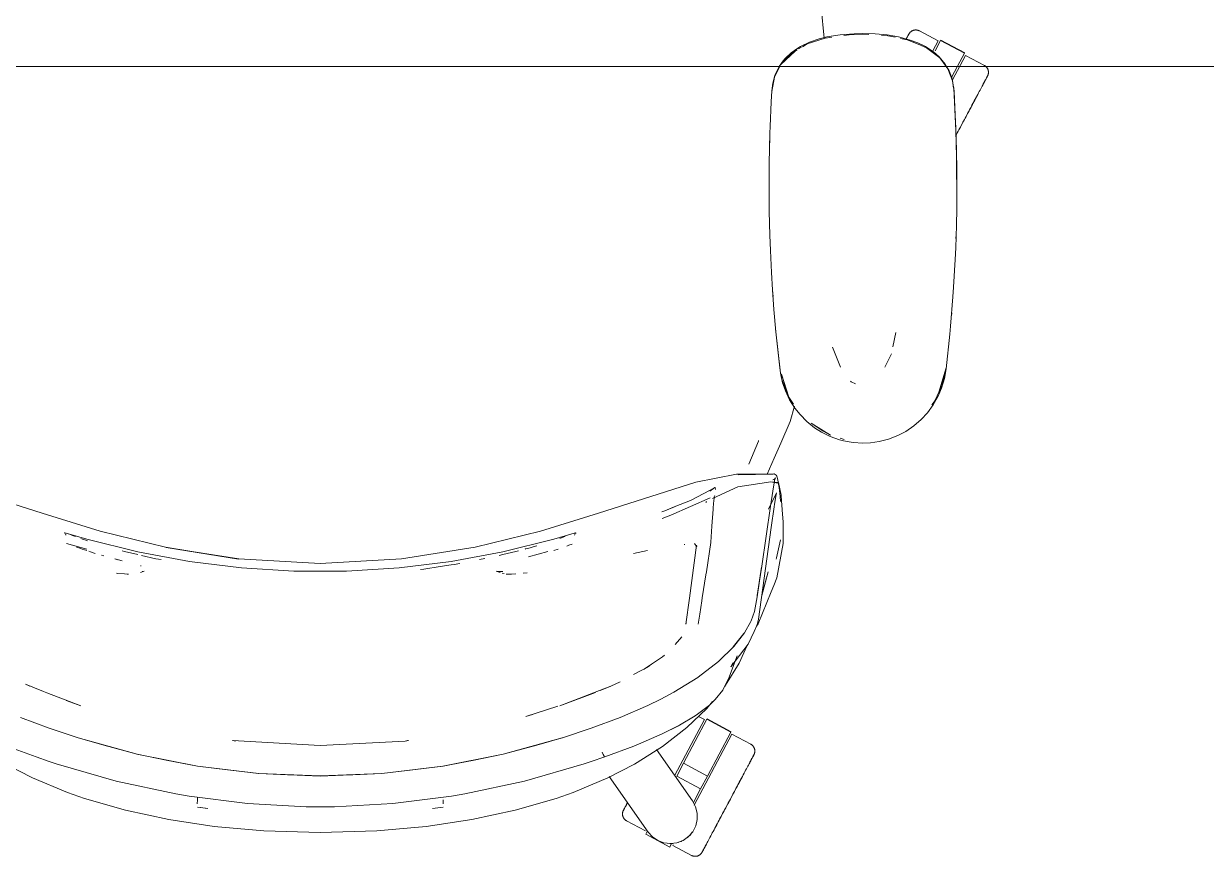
# Model space of a CAD drawing. Header units: millimetres. Extents: x 155927 to 317870, y -36033 to 97293.
# Drawn here: x 170450 to 171060, y 23121 to 23550 of the extents above; entities that cross this region are included whole.
import ezdxf

# ---------------------------------------------------------------- set-up
doc = ezdxf.new("R2010")
doc.units = ezdxf.units.MM
doc.header["$MEASUREMENT"] = 0
doc.layers.add('G-IMPT', color=8, linetype='CONTINUOUS', lineweight=9)
doc.layers.add('I-FURN', color=8, linetype='CONTINUOUS', lineweight=9)

msp = doc.modelspace()

# ---------------------------------------------------------------- linework, layer by layer
at = {"layer": 'G-IMPT'}
for p, q in [((170863.25, 23542.56), (170861.81, 23558.44)), ((170878.79, 23544.94), (170883.3, 23545.03)), ((170883.3, 23545.03), (170889.63, 23544.85)), ((170855.7, 23540.53), (170851.06, 23538.32)), ((170854.48, 23539.67), (170852.03, 23538.2)), ((170863.87, 23542.7), (170854.48, 23539.67)), ((170860.78, 23542.27), (170855.7, 23540.53)), ((170860.78, 23542.27), (170864.71, 23543.25)), ((170867.16, 23543.16), (170863.87, 23542.7)), ((170864.71, 23543.25), (170871.47, 23544.36)), ((170878.79, 23544.94), (170871.47, 23544.36)), ((170876.13, 23544.42), (170873.35, 23544.03)), ((170876.13, 23544.42), (170883.3, 23544.65)), ((170886.4, 23544.46), (170883.3, 23544.65)), ((170895.78, 23544.28), (170889.63, 23544.85)), ((170896.12, 23543.87), (170892.92, 23544.06)), ((170895.78, 23544.28), (170901.72, 23543.28)), ((170899.87, 23543.1), (170896.12, 23543.87)), ((170907.2, 23541.85), (170901.72, 23543.28)), ((170906.08, 23541.83), (170902.62, 23542.54)), ((170906.08, 23541.83), (170911.71, 23539.5)), ((170907.2, 23541.85), (170911.53, 23540.27)), ((170915.6, 23538.28), (170911.53, 23540.27)), ((170916.1, 23537.66), (170911.71, 23539.5)), ((170848.26, 23535.9), (170840.87, 23528.99)), ((170846.18, 23534.7), (170840.87, 23528.99)), ((170846.64, 23534.48), (170843.11, 23531.41)), ((170843.19, 23532.21), (170846.23, 23535.07)), ((170849.33, 23536.59), (170846.18, 23534.7)), ((170846.23, 23535.07), (170849.69, 23537.52)), ((170848.26, 23535.9), (170846.79, 23534.62)), ((170851.06, 23538.32), (170849.69, 23537.52)), ((170851.56, 23537.92), (170850.12, 23537.06)), ((170915.6, 23538.28), (170919.65, 23535.63)), ((170922.89, 23532.44), (170916.1, 23537.66)), ((170919.65, 23535.63), (170922.69, 23532.96)), ((170925.77, 23529.22), (170922.69, 23532.96)), ((170839.77, 23526.76), (170837.67, 23522.5)), ((170839.85, 23527.67), (170837.86, 23523.34)), ((170839.77, 23526.76), (170840.4, 23528.03)), ((170840.1, 23528.03), (170842.05, 23530.88)), ((170840.87, 23528.99), (170843.11, 23531.41)), ((170843.19, 23532.21), (170842.05, 23530.88)), ((170926.16, 23528.03), (170922.89, 23532.44)), ((170926.45, 23528.03), (170925.77, 23529.22)), ((170927.06, 23526.82), (170926.16, 23528.03)), ((170927.72, 23525.79), (170926.45, 23528.03)), ((170929.47, 23520.62), (170927.06, 23526.82)), ((170837.67, 23522.5), (170836.3, 23515.15)), ((170836.8, 23519.39), (170837.86, 23523.34)), ((170927.72, 23525.79), (170929.12, 23522.15)), ((170929.49, 23520.8), (170929.12, 23522.15)), ((170929.47, 23520.62), (170930.05, 23516.78)), ((170929.49, 23520.8), (170929.93, 23518.41)), ((170836.01, 23509.71), (170836.3, 23515.38)), ((170836.3, 23515.38), (170836.8, 23519.39)), ((170930.18, 23516.76), (170929.93, 23518.41)), ((170931.23, 23496.18), (170930.18, 23516.76)), ((170931.27, 23494.98), (170930.18, 23516.76)), ((170930.18, 23516.76), (170930.3, 23515.15)), ((170930.38, 23512.92), (170930.3, 23515.15)), ((170931.27, 23494.98), (170930.3, 23515.15)), ((170836.01, 23509.71), (170835.4, 23497.15)), ((170835.27, 23493.61), (170835.4, 23497.15)), ((170931.73, 23474.79), (170931.23, 23496.18)), ((170931.57, 23484.62), (170931.23, 23496.18)), ((170931.23, 23496.18), (170931.27, 23494.98)), ((170834.89, 23477.94), (170835.27, 23493.61)), ((170835.22, 23490.21), (170835.07, 23486.88)), ((170931.73, 23474.79), (170931.27, 23494.98)), ((170835.07, 23484.66), (170835.07, 23486.88)), ((170931.69, 23454.6), (170931.57, 23484.62)), ((170931.73, 23474.79), (170931.57, 23484.62)), ((170931.57, 23484.62), (170931.78, 23465.4)), ((170834.89, 23477.94), (170834.84, 23473.43)), ((170931.71, 23476.83), (170931.64, 23478.74)), ((170834.84, 23473.43), (170834.85, 23458.71)), ((170931.69, 23474.3), (170931.71, 23476.83)), ((170931.69, 23454.6), (170931.73, 23474.79)), ((170931.69, 23454.6), (170931.78, 23465.4)), ((170834.92, 23453.24), (170834.85, 23458.71)), ((170931.69, 23454.6), (170931.52, 23446.19)), ((170834.92, 23453.24), (170835.22, 23440.94)), ((170835.06, 23446.47), (170835.06, 23448.54)), ((170835.14, 23444.81), (170835.06, 23446.47)), ((170931.14, 23434.43), (170931.52, 23446.19)), ((170931.28, 23439.31), (170931.39, 23441.25)), ((170931.39, 23441.25), (170931.4, 23442.74)), ((170835.51, 23433.06), (170835.22, 23440.94)), ((170835.51, 23433.06), (170836.05, 23421.75)), ((170931.14, 23434.43), (170930.88, 23428.4)), ((170930.07, 23414.26), (170930.88, 23428.4)), ((170836.61, 23412.88), (170836.05, 23421.75)), ((170836.61, 23412.88), (170837.34, 23402.59)), ((170836.75, 23410.84), (170836.66, 23412.74)), ((170836.75, 23410.84), (170836.88, 23409.42)), ((170929.75, 23409.18), (170930.07, 23414.26)), ((170929.75, 23409.18), (170928.5, 23394.12)), ((170838.32, 23391.2), (170837.34, 23402.59)), ((170929.09, 23400.99), (170928.93, 23399.32)), ((170840.68, 23369.76), (170838.22, 23392.71)), ((170838.22, 23392.71), (170840.34, 23372.58)), ((170928.5, 23394.12), (170928.15, 23389.99)), ((170840.68, 23369.76), (170838.32, 23391.2)), ((170900.28, 23390.78), (170898.7, 23383.34)), ((170928.15, 23389.99), (170926.25, 23372.06)), ((170867.58, 23383.28), (170871.72, 23372.85)), ((170894.67, 23372.95), (170897.94, 23379.73)), ((170840.68, 23369.76), (170840.34, 23372.58)), ((170840.68, 23369.76), (170841.83, 23364.8)), ((170840.89, 23369.68), (170841.47, 23366.63)), ((170845.08, 23357.41), (170841.26, 23369.26)), ((170844.18, 23360.11), (170841.26, 23369.26)), ((170926.25, 23372.58), (170922.42, 23360.11)), ((170922.42, 23360.11), (170925.33, 23369.26)), ((170924.2, 23363.61), (170926.12, 23372.01)), ((170926.25, 23372.58), (170925.33, 23369.26)), ((170926.25, 23372.06), (170925.35, 23367.02)), ((170841.47, 23366.63), (170845.08, 23357.41)), ((170843.28, 23360.66), (170841.83, 23364.8)), ((170877.25, 23365.33), (170876.8, 23365.62)), ((170879.47, 23364.31), (170877.25, 23365.33)), ((170924.2, 23363.61), (170920.47, 23355.54)), ((170922.07, 23357.92), (170923.89, 23362.16)), ((170923.89, 23362.16), (170925.35, 23367.02)), ((170845.47, 23356.08), (170843.28, 23360.66)), ((170845.08, 23357.41), (170844.18, 23360.11)), ((170845.08, 23357.41), (170847.5, 23353.83)), ((170845.47, 23356.08), (170848.2, 23351.76)), ((170922.07, 23357.92), (170919.56, 23353.48)), ((170845.76, 23344.92), (170848.01, 23352.74)), ((170850.82, 23348.45), (170848.2, 23351.76)), ((170916.57, 23349.39), (170919.56, 23353.48)), ((170918.87, 23353.43), (170920.47, 23355.54)), ((170845.76, 23344.92), (170840.9, 23333.8)), ((170854.37, 23344.85), (170850.82, 23348.45)), ((170854.37, 23344.85), (170858.35, 23341.66)), ((170866.5, 23337.8), (170856.55, 23344.12)), ((170862.82, 23339.96), (170856.55, 23344.12)), ((170909.57, 23342.63), (170913.4, 23345.95)), ((170916.57, 23349.39), (170913.4, 23345.95)), ((170861.9, 23339.39), (170858.35, 23341.66)), ((170866.4, 23337.15), (170861.9, 23339.39)), ((170866.5, 23337.8), (170862.82, 23339.96)), ((170901.23, 23337.61), (170896.52, 23335.78)), ((170905.4, 23339.8), (170901.23, 23337.61)), ((170905.4, 23339.8), (170909.57, 23342.63)), ((170824.45, 23322.9), (170829.37, 23334.76)), ((170829.48, 23335.02), (170829.37, 23334.76)), ((170840.9, 23333.8), (170837.48, 23325.97)), ((170866.4, 23337.15), (170871.18, 23335.44)), ((170873.31, 23334.87), (170871.18, 23335.44)), ((170871.61, 23336.24), (170873.64, 23335.62)), ((170878.26, 23333.99), (170873.31, 23334.87)), ((170883.3, 23333.7), (170878.26, 23333.99)), ((170883.3, 23333.7), (170887.14, 23333.87)), ((170891.66, 23334.52), (170887.14, 23333.87)), ((170891.66, 23334.52), (170896.52, 23335.78)), ((170837.48, 23325.97), (170833.91, 23317.8)), ((170459.7, 23297.58), (170409.46, 23313.56)), ((170746.82, 23297.58), (170797.06, 23313.56)), ((170797.06, 23313.56), (170818.02, 23317.76)), ((170818.02, 23317.76), (170836.88, 23317.8)), ((170818.72, 23311.13), (170835.76, 23313.85)), ((170818.9, 23317.32), (170837.35, 23317.9)), ((170818.9, 23317.32), (170836.88, 23317.8)), ((170839.34, 23313.16), (170835.76, 23313.85)), ((170839.34, 23313.16), (170835.8, 23313.78)), ((170835.8, 23313.78), (170839.76, 23313.4)), ((170837.47, 23317.93), (170836.6, 23317.74)), ((170836.6, 23317.74), (170836.71, 23317.77)), ((170836.88, 23317.8), (170836.71, 23317.77)), ((170837.82, 23315.3), (170836.71, 23309.03)), ((170837.27, 23314.95), (170836.77, 23314.87)), ((170837.35, 23317.9), (170836.88, 23317.8)), ((170837.27, 23314.95), (170837.81, 23315.27)), ((170837.47, 23317.93), (170838.04, 23317.54)), ((170837.65, 23314.68), (170838.21, 23315.78)), ((170837.65, 23314.68), (170837.82, 23315.3)), ((170837.81, 23315.27), (170838.21, 23315.78)), ((170838.53, 23317.16), (170838.04, 23317.54)), ((170838.53, 23317.16), (170838.85, 23316.63)), ((170839.4, 23314.76), (170838.85, 23316.63)), ((170839.94, 23311.48), (170839.4, 23314.76)), ((170840.2, 23311.07), (170839.76, 23313.4)), ((170794.34, 23304.14), (170804.45, 23309.42)), ((170806.91, 23310.77), (170804.2, 23308.93)), ((170806.91, 23310.77), (170804.45, 23309.42)), ((170818.72, 23311.13), (170805.59, 23305.17)), ((170806.91, 23310.77), (170806.74, 23310.8)), ((170807.04, 23310.74), (170806.91, 23310.77)), ((170807.19, 23310.05), (170807.04, 23310.74)), ((170807.2, 23309.89), (170807.19, 23310.05)), ((170834.61, 23299.63), (170838.62, 23308.06)), ((170835.6, 23301.18), (170836.71, 23309.03)), ((170838.47, 23307.2), (170837.64, 23302.17)), ((170838.62, 23308.06), (170838.47, 23307.2)), ((170839.94, 23311.48), (170840.02, 23310.87)), ((170840.53, 23306.18), (170840.02, 23310.87)), ((170840.2, 23311.07), (170841.01, 23306.82)), ((170785.87, 23300.89), (170780.98, 23298.87)), ((170780.98, 23298.87), (170786.08, 23300.89)), ((170786.08, 23300.89), (170782.54, 23299.49)), ((170784.24, 23296.59), (170804.4, 23305.51)), ((170794.34, 23304.14), (170785.87, 23300.89)), ((170802.23, 23303.14), (170802.5, 23303.57)), ((170806, 23299.71), (170806.25, 23303.12)), ((170806.29, 23303.49), (170806.25, 23303.12)), ((170806.29, 23303.49), (170806.58, 23305.95)), ((170806.58, 23305.95), (170806.6, 23306.02)), ((170806.87, 23306.79), (170806.6, 23306.02)), ((170831.04, 23270.3), (170835.6, 23301.18)), ((170835.99, 23290.21), (170837.43, 23300.88)), ((170837.64, 23302.17), (170837.43, 23300.88)), ((170840.53, 23306.18), (170840.75, 23303.59)), ((170841.05, 23306.35), (170841.01, 23306.82)), ((170841.86, 23297.03), (170841.05, 23306.35)), ((170489.67, 23288.39), (170459.7, 23297.58)), ((170746.82, 23297.58), (170716.84, 23288.39)), ((170780.98, 23298.87), (170779.56, 23298.31)), ((170779.65, 23294.85), (170784.24, 23296.59)), ((170806, 23299.71), (170805.36, 23290.87)), ((170841.86, 23297.03), (170842.2, 23293.07)), ((170804.74, 23282.62), (170805.36, 23290.87)), ((170835.99, 23290.21), (170829.31, 23243)), ((170842.17, 23281.93), (170842.2, 23288.9)), ((170842.2, 23293.07), (170842.2, 23288.9)), ((170471.5, 23287.43), (170471.26, 23287.3)), ((170482.72, 23284.16), (170471.5, 23287.43)), ((170472.04, 23286.34), (170471.66, 23286.95)), ((170472.04, 23286.34), (170471.89, 23286.55)), ((170482.72, 23284.16), (170471.9, 23287.28)), ((170472.19, 23287.23), (170471.9, 23287.28)), ((170482.72, 23284.16), (170472.19, 23287.23)), ((170475.98, 23285.89), (170474.9, 23286.29)), ((170476.95, 23285.54), (170475.98, 23285.89)), ((170479.7, 23284.56), (170480.5, 23284.27)), ((170482.73, 23283.54), (170480.5, 23284.27)), ((170509.04, 23277.62), (170482.72, 23284.16)), ((170482.73, 23283.54), (170483.18, 23283.39)), ((170489.67, 23288.39), (170523.36, 23280.08)), ((170683.16, 23280.08), (170716.84, 23288.39)), ((170697.48, 23277.62), (170723.8, 23284.16)), ((170723.8, 23284.16), (170734.22, 23287.24)), ((170729, 23285.32), (170726.9, 23284.58)), ((170729, 23285.32), (170729.65, 23285.57)), ((170734.5, 23287.3), (170734.22, 23287.24)), ((170734.48, 23286.34), (170734.86, 23286.95)), ((170734.48, 23286.34), (170734.63, 23286.55)), ((170734.79, 23287.38), (170734.5, 23287.3)), ((170735.02, 23287.43), (170734.79, 23287.38)), ((170735.25, 23287.35), (170735.02, 23287.43)), ((170804.73, 23282.54), (170802.52, 23267.33)), ((170804.73, 23282.54), (170804.74, 23282.62)), ((170840.76, 23283.8), (170838.72, 23274.49)), ((170482.73, 23278.97), (170472.3, 23282.01)), ((170477.55, 23280.09), (170479.71, 23279.33)), ((170480.43, 23279.08), (170479.71, 23279.33)), ((170480.43, 23279.08), (170482.73, 23278.31)), ((170483.86, 23277.93), (170484.65, 23277.68)), ((170484.65, 23277.68), (170487.14, 23276.89)), ((170502.31, 23277.85), (170501.02, 23278.19)), ((170509.06, 23276.3), (170502.31, 23277.85)), ((170509.04, 23277.62), (170535.71, 23272.68)), ((170523.36, 23280.08), (170561.1, 23273.82)), ((170561.27, 23274.08), (170523.74, 23279.82)), ((170561.1, 23273.82), (170523.74, 23279.82)), ((170683.16, 23280.08), (170645.25, 23274.08)), ((170697.48, 23277.62), (170670.81, 23272.68)), ((170704.21, 23277.85), (170697.46, 23276.3)), ((170704.21, 23277.85), (170705.51, 23278.18)), ((170709.23, 23279.15), (170709.05, 23279.1)), ((170710.37, 23279.47), (170709.23, 23279.15)), ((170710.37, 23279.47), (170714.37, 23280.58)), ((170720.7, 23277.88), (170710.69, 23275.08)), ((170714.37, 23280.58), (170715.06, 23280.79)), ((170723.79, 23278.32), (170726, 23279.05)), ((170731.55, 23281.04), (170730.54, 23280.66)), ((170731.55, 23281.04), (170733.21, 23281.65)), ((170764.93, 23276.85), (170772.19, 23278.27)), ((170791.41, 23281.53), (170791.06, 23281.49)), ((170793.73, 23253.7), (170797.47, 23281.03)), ((170796.35, 23281.89), (170797.6, 23280.32)), ((170797.47, 23281.03), (170797.52, 23280.77)), ((170797.56, 23280.54), (170797.52, 23280.77)), ((170842.17, 23281.93), (170838.93, 23264.24)), ((170490.43, 23275.9), (170491.55, 23275.57)), ((170497.23, 23273.99), (170501.09, 23273)), ((170497.23, 23273.99), (170498.75, 23273.6)), ((170510.85, 23270.4), (170510.44, 23270.53)), ((170518.45, 23274.14), (170511.03, 23275.84)), ((170521.08, 23273.67), (170518.45, 23274.14)), ((170535.71, 23272.68), (170562.63, 23269.39)), ((170561.27, 23274.08), (170603.26, 23271.73)), ((170645.25, 23274.08), (170603.26, 23271.73)), ((170670.81, 23272.68), (170643.89, 23269.39)), ((170665.18, 23270.06), (170670.81, 23270.91)), ((170670.81, 23270.91), (170672.43, 23271.16)), ((170675.34, 23271.71), (170672.43, 23271.16)), ((170685.44, 23273.64), (170688.26, 23274.18)), ((170695.49, 23275.84), (170697.46, 23276.3)), ((170838.72, 23274.49), (170838.56, 23273.92)), ((170498.58, 23266.57), (170498.1, 23266.61)), ((170502.28, 23266.3), (170498.58, 23266.57)), ((170502.28, 23266.3), (170503.66, 23266.2)), ((170504.36, 23266.19), (170503.66, 23266.2)), ((170512.45, 23267.73), (170510.5, 23267.04)), ((170512.45, 23267.73), (170511.4, 23267.51)), ((170589.7, 23267.73), (170562.63, 23269.39)), ((170616.82, 23267.73), (170589.7, 23267.73)), ((170616.82, 23267.73), (170643.89, 23269.39)), ((170656.66, 23268.77), (170655, 23268.58)), ((170665.18, 23270.06), (170656.66, 23268.77)), ((170695.12, 23267.51), (170694.07, 23267.73)), ((170694.07, 23267.73), (170696.02, 23267.04)), ((170695.12, 23267.51), (170697.42, 23267.48)), ((170697.13, 23266.73), (170698.18, 23266.44)), ((170697.28, 23267.47), (170697.42, 23267.48)), ((170699.13, 23266.19), (170704.18, 23266.28)), ((170699.13, 23266.19), (170701.91, 23266.2)), ((170704.18, 23266.28), (170701.91, 23266.2)), ((170707.98, 23266.59), (170710.07, 23266.81)), ((170802.28, 23265.78), (170800.41, 23254.01)), ((170802.52, 23267.33), (170802.28, 23265.78)), ((170830.95, 23269.7), (170828.65, 23254.54)), ((170831.04, 23270.3), (170828.71, 23255.11)), ((170830.95, 23269.7), (170828.71, 23255.11)), ((170834.44, 23267.42), (170830.93, 23254.47)), ((170834.44, 23267.42), (170831.08, 23255.53)), ((170838.93, 23264.24), (170837.34, 23260.38)), ((170835.95, 23257.01), (170837.34, 23260.38)), ((170793.73, 23253.7), (170791.95, 23240.34)), ((170799.09, 23245.51), (170800.15, 23252.35)), ((170800.15, 23252.35), (170800.41, 23254.01)), ((170827.35, 23246.87), (170828.65, 23254.54)), ((170829.15, 23240.56), (170835.95, 23257.01)), ((170825.6, 23242.08), (170827.35, 23246.87)), ((170791.95, 23240.34), (170792.1, 23240.82)), ((170799.09, 23245.51), (170798.34, 23240.44)), ((170822.09, 23235.82), (170825.38, 23241.65)), ((170825.6, 23242.08), (170825.38, 23241.65)), ((170827.1, 23236.64), (170828.67, 23240.01)), ((170828.38, 23239.39), (170829.15, 23240.56)), ((170829.31, 23243), (170828.67, 23240.01)), ((170786.45, 23229.85), (170789.79, 23233.75)), ((170821.77, 23235.59), (170816.37, 23228.64)), ((170816.67, 23228.85), (170822.09, 23235.82)), ((170821.77, 23235.59), (170819.18, 23232.22)), ((170824.03, 23230.07), (170827.1, 23236.64)), ((170816.67, 23228.85), (170808.77, 23221.12)), ((170815.12, 23218.41), (170824.03, 23230.07)), ((170816.37, 23228.64), (170819.18, 23232.22)), ((170819.41, 23220.3), (170823.39, 23228.93)), ((170774.69, 23220.08), (170779.82, 23223.57)), ((170779.82, 23223.57), (170780.92, 23224.32)), ((170818.35, 23224.07), (170813.84, 23212.16)), ((170764.92, 23214.39), (170773.13, 23218.63)), ((170770.35, 23217.13), (170774.11, 23219.68)), ((170770.35, 23217.13), (170773.13, 23218.63)), ((170774.11, 23219.68), (170774.69, 23220.08)), ((170808.77, 23221.12), (170798.34, 23213.1)), ((170812.29, 23208.86), (170819.41, 23220.3)), ((170815.12, 23218.41), (170816.23, 23220.37)), ((170460.47, 23205.65), (170451.14, 23209.37)), ((170451.14, 23209.37), (170453.39, 23208.38)), ((170757.98, 23210.57), (170753.13, 23208.38)), ((170791.98, 23209.05), (170798.08, 23212.93)), ((170798.34, 23213.1), (170798.08, 23212.93)), ((170811.59, 23207.5), (170812.77, 23209.94)), ((170812.77, 23209.94), (170813.84, 23212.16)), ((170462.2, 23204.99), (170460.47, 23205.65)), ((170479.64, 23198.27), (170462.2, 23204.99)), ((170726.88, 23198.27), (170745.28, 23205.09)), ((170726.88, 23198.27), (170744.32, 23204.99)), ((170744.32, 23204.99), (170746.05, 23205.65)), ((170753.13, 23208.38), (170746.05, 23205.65)), ((170753.13, 23208.38), (170747.69, 23206.07)), ((170778.96, 23201.71), (170785.76, 23205.28)), ((170791.98, 23209.05), (170785.76, 23205.28)), ((170810.98, 23206.36), (170807.12, 23201.5)), ((170811.59, 23207.5), (170810.98, 23206.36)), ((170812.29, 23208.86), (170811.78, 23208.09)), ((170479.64, 23198.27), (170472.21, 23201)), ((170709.4, 23192.74), (170725.89, 23198)), ((170758.01, 23192.14), (170772.24, 23198.32)), ((170778.96, 23201.71), (170772.24, 23198.32)), ((170804.09, 23198.6), (170797.96, 23193.89)), ((170805.59, 23200.51), (170802.67, 23196.93)), ((170804.09, 23198.6), (170807.12, 23201.5)), ((170463.39, 23186.68), (170448.51, 23192.14)), ((170709.4, 23192.74), (170712.84, 23193.82)), ((170758.01, 23192.14), (170743.13, 23186.68)), ((170788.67, 23188.29), (170796.67, 23193.03)), ((170802.67, 23196.93), (170792.38, 23186.98)), ((170797.96, 23193.89), (170796.67, 23193.03)), ((170463.39, 23186.68), (170478.3, 23181.68)), ((170728.22, 23181.68), (170743.13, 23186.68)), ((170779.62, 23183.76), (170788.67, 23188.29)), ((170779.62, 23183.76), (170788.07, 23187.99)), ((170779.78, 23177.17), (170792.38, 23186.98)), ((170780.06, 23183.99), (170788.67, 23188.29)), ((170788.67, 23188.29), (170788.07, 23187.99)), ((170508.8, 23173.29), (170478.3, 23181.68)), ((170491.56, 23177.95), (170478.39, 23181.72)), ((170508.8, 23173.29), (170478.39, 23181.72)), ((170603.26, 23177.79), (170557.92, 23180.29)), ((170557.92, 23180.29), (170559.53, 23180.06)), ((170557.98, 23180.34), (170558.23, 23180.29)), ((170559.53, 23180.06), (170558.23, 23180.29)), ((170603.26, 23177.73), (170646.99, 23180.06)), ((170603.26, 23177.79), (170646.99, 23180.06)), ((170646.99, 23180.06), (170648.77, 23180.32)), ((170646.99, 23180.06), (170648.29, 23180.29)), ((170648.54, 23180.34), (170648.29, 23180.29)), ((170697.72, 23173.29), (170728.13, 23181.72)), ((170697.72, 23173.29), (170728.22, 23181.68)), ((170714.96, 23177.95), (170728.13, 23181.72)), ((170768.66, 23178.99), (170764.98, 23177.51)), ((170779.62, 23183.76), (170768.66, 23178.99)), ((170780.06, 23183.99), (170779.62, 23183.76)), ((170456.61, 23171.91), (170441.54, 23177.51)), ((170491.56, 23177.95), (170508.8, 23173.29)), ((170539.93, 23167.12), (170508.69, 23173.33)), ((170508.69, 23173.33), (170539.85, 23167.12)), ((170508.8, 23173.29), (170523.82, 23170.22)), ((170697.72, 23173.29), (170666.59, 23167.12)), ((170697.72, 23173.29), (170666.67, 23167.12)), ((170697.72, 23173.29), (170682.7, 23170.22)), ((170714.96, 23177.95), (170697.72, 23173.29)), ((170749.24, 23173.21), (170748.81, 23174.27)), ((170748.81, 23174.27), (170749.04, 23173.67)), ((170749.24, 23173.21), (170749.04, 23173.67)), ((170749.24, 23173.21), (170749.52, 23172.56)), ((170749.24, 23173.21), (170749.62, 23172.38)), ((170764.98, 23177.51), (170750.02, 23171.94)), ((170779.78, 23177.17), (170765.48, 23168.19)), ((170454.81, 23161.1), (170441.04, 23168.19)), ((170456.61, 23171.91), (170463.43, 23169.57)), ((170467.04, 23168.38), (170463.43, 23169.57)), ((170467.04, 23168.38), (170497.86, 23159.43)), ((170539.93, 23167.12), (170523.82, 23170.22)), ((170571.44, 23163.3), (170539.85, 23167.12)), ((170555.41, 23165.17), (170539.93, 23167.12)), ((170571.48, 23163.33), (170539.93, 23167.12)), ((170635.04, 23163.33), (170666.59, 23167.12)), ((170635.08, 23163.3), (170666.67, 23167.12)), ((170666.59, 23167.12), (170651.11, 23165.17)), ((170666.59, 23167.12), (170682.7, 23170.22)), ((170708.65, 23159.43), (170739.48, 23168.38)), ((170739.48, 23168.38), (170743.09, 23169.57)), ((170750.02, 23171.98), (170743.09, 23169.57)), ((170749.52, 23172.56), (170749.62, 23172.38)), ((170749.89, 23171.98), (170749.62, 23172.38)), ((170749.62, 23172.38), (170749.84, 23171.99)), ((170749.89, 23171.98), (170749.84, 23171.99)), ((170750.02, 23171.94), (170749.89, 23171.98)), ((170749.89, 23171.98), (170750.02, 23171.98)), ((170765.48, 23168.19), (170751.71, 23161.1)), ((170472.79, 23153.59), (170454.81, 23161.1)), ((170555.41, 23165.17), (170571.48, 23163.33)), ((170603.26, 23161.96), (170571.44, 23163.3)), ((170571.48, 23163.33), (170586.38, 23162.66)), ((170571.48, 23163.33), (170603.26, 23162.19)), ((170586.38, 23162.66), (170603.26, 23162.19)), ((170635.04, 23163.33), (170603.26, 23162.19)), ((170635.08, 23163.3), (170603.26, 23161.96)), ((170620.14, 23162.66), (170603.26, 23162.19)), ((170620.14, 23162.66), (170635.04, 23163.33)), ((170635.04, 23163.33), (170651.11, 23165.17)), ((170733.73, 23153.59), (170751.71, 23161.1)), ((170528.65, 23152.77), (170497.86, 23159.43)), ((170708.65, 23159.43), (170677.87, 23152.77)), ((170472.79, 23153.59), (170481.52, 23150.51)), ((170481.52, 23150.51), (170502.76, 23144.34)), ((170535.58, 23151.58), (170528.65, 23152.77)), ((170565.74, 23147.77), (170535.58, 23151.58)), ((170539.81, 23147.7), (170539.89, 23149.79)), ((170539.93, 23151.03), (170539.89, 23149.79)), ((170640.78, 23147.77), (170670.94, 23151.58)), ((170666.63, 23149.79), (170666.71, 23147.7)), ((170670.94, 23151.58), (170677.87, 23152.77)), ((170725, 23150.51), (170703.75, 23144.34)), ((170725, 23150.51), (170733.73, 23153.59)), ((170502.76, 23144.34), (170525.13, 23139.53)), ((170539.81, 23147.7), (170539.82, 23147.81)), ((170539.84, 23145.94), (170545.26, 23145.29)), ((170541.49, 23145.85), (170545.26, 23145.29)), ((170595.95, 23146.16), (170565.74, 23147.77)), ((170595.95, 23146.16), (170603.26, 23146.06)), ((170610.57, 23146.16), (170603.26, 23146.06)), ((170610.57, 23146.16), (170640.78, 23147.77)), ((170666.68, 23145.94), (170661.26, 23145.29)), ((170666.71, 23147.7), (170666.7, 23147.81)), ((170703.75, 23144.34), (170681.39, 23139.53)), ((170548.55, 23136.03), (170525.13, 23139.53)), ((170681.39, 23139.53), (170657.97, 23136.03)), ((170574.12, 23133.77), (170548.55, 23136.03)), ((170603.26, 23132.92), (170574.12, 23133.77)), ((170632.4, 23133.77), (170603.26, 23132.92)), ((170657.97, 23136.03), (170632.4, 23133.77))]:
    msp.add_line(p, q, dxfattribs=at)
at = {"layer": 'I-FURN'}
for p, q in [((170907.06, 23544.88), (170907.14, 23545.01)), ((170907.14, 23545.01), (170907.23, 23545.15)), ((170907.23, 23545.15), (170907.32, 23545.28)), ((170907.32, 23545.28), (170907.42, 23545.4)), ((170907.42, 23545.4), (170907.53, 23545.53)), ((170907.53, 23545.53), (170907.64, 23545.64)), ((170907.64, 23545.64), (170907.75, 23545.76)), ((170907.75, 23545.76), (170907.87, 23545.87)), ((170907.87, 23545.87), (170907.99, 23545.97)), ((170907.99, 23545.97), (170908.12, 23546.07)), ((170908.12, 23546.07), (170908.25, 23546.16)), ((170908.25, 23546.16), (170908.39, 23546.25)), ((170908.39, 23546.25), (170908.53, 23546.34)), ((170908.53, 23546.34), (170908.67, 23546.41)), ((170908.67, 23546.41), (170908.81, 23546.49)), ((170908.81, 23546.49), (170908.96, 23546.55)), ((170908.96, 23546.55), (170909.11, 23546.61)), ((170909.11, 23546.61), (170909.26, 23546.67)), ((170909.26, 23546.67), (170909.41, 23546.71)), ((170909.41, 23546.71), (170909.57, 23546.76)), ((170909.57, 23546.76), (170909.73, 23546.79)), ((170909.73, 23546.79), (170909.88, 23546.82)), ((170909.88, 23546.82), (170910.04, 23546.84)), ((170910.04, 23546.84), (170910.2, 23546.86)), ((170910.2, 23546.86), (170910.37, 23546.87)), ((170910.37, 23546.87), (170910.53, 23546.87)), ((170910.53, 23546.87), (170910.69, 23546.87)), ((170910.69, 23546.87), (170910.85, 23546.86)), ((170910.85, 23546.86), (170911.01, 23546.84)), ((170911.01, 23546.84), (170911.17, 23546.82)), ((170911.17, 23546.82), (170911.33, 23546.79)), ((170911.33, 23546.79), (170911.49, 23546.76)), ((170911.49, 23546.76), (170911.64, 23546.72)), ((170911.64, 23546.72), (170911.8, 23546.67)), ((170911.8, 23546.67), (170911.95, 23546.62)), ((170911.95, 23546.62), (170912.1, 23546.56)), ((170912.1, 23546.56), (170912.24, 23546.49)), ((170912.24, 23546.49), (170912.39, 23546.42)), ((170912.39, 23546.42), (170912.43, 23546.4)), ((170922.11, 23541.25), (170912.43, 23546.4)), ((170905.58, 23542.1), (170905.81, 23542.53)), ((170905.92, 23542.75), (170905.7, 23542.34)), ((170905.81, 23542.53), (170906.02, 23542.93)), ((170906.12, 23543.12), (170905.92, 23542.75)), ((170906.02, 23542.93), (170906.2, 23543.28)), ((170906.3, 23543.46), (170906.12, 23543.12)), ((170906.2, 23543.28), (170906.37, 23543.6)), ((170906.46, 23543.76), (170906.3, 23543.46)), ((170906.37, 23543.6), (170906.52, 23543.88)), ((170906.59, 23544.01), (170906.46, 23543.76)), ((170906.52, 23543.88), (170906.65, 23544.12)), ((170906.71, 23544.23), (170906.59, 23544.01)), ((170906.65, 23544.12), (170906.76, 23544.32)), ((170906.81, 23544.41), (170906.71, 23544.23)), ((170906.76, 23544.32), (170906.84, 23544.48)), ((170906.88, 23544.55), (170906.81, 23544.41)), ((170906.84, 23544.48), (170906.91, 23544.6)), ((170906.93, 23544.65), (170906.88, 23544.55)), ((170906.91, 23544.6), (170906.95, 23544.69)), ((170906.97, 23544.71), (170906.93, 23544.65)), ((170906.95, 23544.69), (170906.97, 23544.73)), ((170906.97, 23544.73), (170906.98, 23544.73)), ((170906.98, 23544.73), (170906.97, 23544.71)), ((170906.98, 23544.73), (170907.06, 23544.88)), ((170919.35, 23536.06), (170922.11, 23541.25)), ((170920.53, 23536.14), (170923.34, 23541.44)), ((170923.34, 23541.44), (170935.71, 23534.86)), ((170935.8, 23535.03), (170923.43, 23541.61)), ((170935.71, 23534.86), (170932.15, 23528.17)), ((170933.43, 23528.45), (170936.24, 23533.74)), ((170945.93, 23528.59), (170936.24, 23533.74)), ((169845.49, 23528.03), (171245.49, 23528.03)), ((171245.49, 23528.03), (169845.49, 23528.03)), ((170932.15, 23528.17), (170929.05, 23522.36)), ((170929.51, 23521.07), (170933.43, 23528.45)), ((170945.93, 23528.59), (170946.07, 23528.51)), ((170946.07, 23528.51), (170946.2, 23528.43)), ((170946.2, 23528.43), (170946.34, 23528.34)), ((170946.34, 23528.34), (170946.47, 23528.24)), ((170946.47, 23528.24), (170946.6, 23528.14)), ((170946.6, 23528.14), (170946.72, 23528.04)), ((170946.72, 23528.04), (170946.84, 23527.93)), ((170946.84, 23527.93), (170946.95, 23527.81)), ((170946.95, 23527.81), (170947.06, 23527.69)), ((170947.06, 23527.69), (170947.16, 23527.57)), ((170947.16, 23527.57), (170947.26, 23527.44)), ((170947.26, 23527.44), (170947.36, 23527.31)), ((170947.36, 23527.31), (170947.44, 23527.18)), ((170947.44, 23527.18), (170947.53, 23527.04)), ((170947.53, 23527.04), (170947.6, 23526.9)), ((170947.6, 23526.9), (170947.68, 23526.76)), ((170947.68, 23526.76), (170947.74, 23526.61)), ((170946.32, 23520.74), (170946.08, 23520.3)), ((170946.19, 23520.51), (170946.42, 23520.94)), ((170946.54, 23521.15), (170946.32, 23520.74)), ((170946.42, 23520.94), (170946.63, 23521.33)), ((170946.74, 23521.53), (170946.54, 23521.15)), ((170946.63, 23521.33), (170946.82, 23521.69)), ((170946.91, 23521.86), (170946.74, 23521.53)), ((170946.82, 23521.69), (170946.99, 23522)), ((170947.07, 23522.16), (170946.91, 23521.86)), ((170946.99, 23522), (170947.14, 23522.28)), ((170947.21, 23522.42), (170947.07, 23522.16)), ((170947.14, 23522.28), (170947.27, 23522.52)), ((170947.33, 23522.64), (170947.21, 23522.42)), ((170947.27, 23522.52), (170947.37, 23522.73)), ((170947.42, 23522.82), (170947.33, 23522.64)), ((170947.37, 23522.73), (170947.46, 23522.89)), ((170947.5, 23522.96), (170947.42, 23522.82)), ((170947.46, 23522.89), (170947.52, 23523.01)), ((170947.55, 23523.06), (170947.5, 23522.96)), ((170947.52, 23523.01), (170947.57, 23523.09)), ((170947.58, 23523.12), (170947.55, 23523.06)), ((170947.57, 23523.09), (170947.59, 23523.13)), ((170947.59, 23523.14), (170947.58, 23523.12)), ((170947.61, 23523.18), (170947.59, 23523.14)), ((170947.59, 23523.13), (170947.59, 23523.14)), ((170947.68, 23523.32), (170947.61, 23523.18)), ((170947.75, 23523.47), (170947.68, 23523.32)), ((170947.74, 23526.61), (170947.8, 23526.46)), ((170947.81, 23523.62), (170947.75, 23523.47)), ((170947.8, 23526.46), (170947.86, 23526.31)), ((170947.86, 23523.77), (170947.81, 23523.62)), ((170947.86, 23526.31), (170947.9, 23526.15)), ((170947.91, 23523.93), (170947.86, 23523.77)), ((170947.9, 23526.15), (170947.95, 23526)), ((170947.95, 23524.08), (170947.91, 23523.93)), ((170947.95, 23526), (170947.98, 23525.84)), ((170947.99, 23524.24), (170947.95, 23524.08)), ((170947.98, 23525.84), (170948.01, 23525.68)), ((170948.01, 23524.4), (170947.99, 23524.24)), ((170948.01, 23525.68), (170948.03, 23525.52)), ((170948.04, 23524.56), (170948.01, 23524.4)), ((170948.03, 23525.52), (170948.05, 23525.36)), ((170948.05, 23524.72), (170948.04, 23524.56)), ((170948.05, 23525.36), (170948.06, 23525.2)), ((170948.06, 23524.88), (170948.05, 23524.72)), ((170948.06, 23525.2), (170948.06, 23525.04)), ((170948.06, 23525.04), (170948.06, 23524.88)), ((170942.93, 23514.37), (170943.33, 23515.12)), ((170943.33, 23515.12), (170943.71, 23515.84)), ((170943.71, 23515.84), (170944.08, 23516.54)), ((170944.08, 23516.54), (170944.44, 23517.2)), ((170944.44, 23517.2), (170944.77, 23517.84)), ((170944.77, 23517.84), (170945.09, 23518.44)), ((170945.26, 23518.75), (170944.95, 23518.16)), ((170945.09, 23518.44), (170945.4, 23519.01)), ((170945.55, 23519.3), (170945.26, 23518.75)), ((170945.4, 23519.01), (170945.68, 23519.54)), ((170945.83, 23519.82), (170945.55, 23519.3)), ((170945.68, 23519.54), (170945.95, 23520.04)), ((170946.08, 23520.3), (170945.83, 23519.82)), ((170945.95, 23520.04), (170946.19, 23520.51)), ((170939.3, 23507.54), (170939.79, 23508.46)), ((170940.05, 23508.95), (170939.56, 23508.04)), ((170939.79, 23508.46), (170940.27, 23509.37)), ((170940.53, 23509.85), (170940.05, 23508.95)), ((170940.27, 23509.37), (170940.74, 23510.26)), ((170940.99, 23510.73), (170940.53, 23509.85)), ((170940.74, 23510.26), (170941.2, 23511.12)), ((170941.45, 23511.58), (170940.99, 23510.73)), ((170941.2, 23511.12), (170941.65, 23511.97)), ((170941.89, 23512.42), (170941.45, 23511.58)), ((170941.65, 23511.97), (170942.09, 23512.79)), ((170942.09, 23512.79), (170942.52, 23513.6)), ((170942.52, 23513.6), (170942.93, 23514.37)), ((170936.5, 23502.27), (170935.97, 23501.28)), ((170936.21, 23501.74), (170936.74, 23502.73)), ((170937.02, 23503.26), (170936.5, 23502.27)), ((170936.74, 23502.73), (170937.26, 23503.71)), ((170937.54, 23504.24), (170937.02, 23503.26)), ((170937.26, 23503.71), (170937.78, 23504.69)), ((170938.06, 23505.21), (170937.54, 23504.24)), ((170937.78, 23504.69), (170938.29, 23505.65)), ((170938.57, 23506.17), (170938.06, 23505.21)), ((170938.29, 23505.65), (170938.8, 23506.6)), ((170939.07, 23507.11), (170938.57, 23506.17)), ((170938.8, 23506.6), (170939.3, 23507.54)), ((170939.56, 23508.04), (170939.07, 23507.11)), ((170933.3, 23496.26), (170932.77, 23495.26)), ((170933.01, 23495.72), (170933.55, 23496.73)), ((170933.84, 23497.27), (170933.3, 23496.26)), ((170933.55, 23496.73), (170934.08, 23497.73)), ((170934.37, 23498.27), (170933.84, 23497.27)), ((170934.08, 23497.73), (170934.62, 23498.74)), ((170934.91, 23499.28), (170934.37, 23498.27)), ((170934.62, 23498.74), (170935.15, 23499.74)), ((170935.44, 23500.28), (170934.91, 23499.28)), ((170935.15, 23499.74), (170935.68, 23500.74)), ((170935.97, 23501.28), (170935.44, 23500.28)), ((170935.68, 23500.74), (170936.21, 23501.74)), ((170931.71, 23493.27), (170931.19, 23492.29)), ((170931.43, 23492.74), (170931.96, 23493.73)), ((170932.24, 23494.26), (170931.71, 23493.27)), ((170931.96, 23493.73), (170932.48, 23494.72)), ((170932.77, 23495.26), (170932.24, 23494.26)), ((170932.48, 23494.72), (170933.01, 23495.72)), ((170786.3, 23162.43), (170801.55, 23191.12)), ((170790.71, 23168.6), (170802.78, 23191.31)), ((170801.55, 23191.12), (170798.4, 23192.8)), ((170802.78, 23191.31), (170815.15, 23184.73)), ((170815.24, 23184.9), (170802.88, 23191.48)), ((170796.22, 23147), (170815.68, 23183.61)), ((170815.15, 23184.73), (170803.07, 23162.02)), ((170825.37, 23178.46), (170815.68, 23183.61)), ((170776.82, 23175.62), (170795.33, 23149.19)), ((170825.37, 23178.46), (170825.51, 23178.38)), ((170825.51, 23178.38), (170825.64, 23178.3)), ((170825.64, 23178.3), (170825.78, 23178.21)), ((170825.78, 23178.21), (170825.91, 23178.11)), ((170825.91, 23178.11), (170826.04, 23178.01)), ((170826.04, 23178.01), (170826.16, 23177.91)), ((170826.16, 23177.91), (170826.28, 23177.8)), ((170826.28, 23177.8), (170826.39, 23177.68)), ((170826.39, 23177.68), (170826.5, 23177.56)), ((170826.5, 23177.56), (170826.6, 23177.44)), ((170826.6, 23177.44), (170826.7, 23177.31)), ((170826.7, 23177.31), (170826.8, 23177.18)), ((170826.86, 23172.69), (170826.77, 23172.51)), ((170826.8, 23177.18), (170826.88, 23177.05)), ((170826.81, 23172.6), (170826.9, 23172.76)), ((170826.94, 23172.83), (170826.86, 23172.69)), ((170826.88, 23177.05), (170826.97, 23176.91)), ((170826.9, 23172.76), (170826.96, 23172.88)), ((170826.99, 23172.93), (170826.94, 23172.83)), ((170826.96, 23172.88), (170827.01, 23172.96)), ((170826.97, 23176.91), (170827.05, 23176.77)), ((170827.02, 23172.99), (170826.99, 23172.93)), ((170827.01, 23172.96), (170827.03, 23173)), ((170827.03, 23173.01), (170827.02, 23172.99)), ((170827.05, 23173.05), (170827.03, 23173.01)), ((170827.03, 23173), (170827.03, 23173.01)), ((170827.05, 23176.77), (170827.12, 23176.63)), ((170827.12, 23173.19), (170827.05, 23173.05)), ((170827.12, 23176.63), (170827.18, 23176.48)), ((170827.19, 23173.34), (170827.12, 23173.19)), ((170827.18, 23176.48), (170827.24, 23176.33)), ((170827.25, 23173.49), (170827.19, 23173.34)), ((170827.24, 23176.33), (170827.3, 23176.18)), ((170827.3, 23173.64), (170827.25, 23173.49)), ((170827.3, 23176.18), (170827.35, 23176.02)), ((170827.35, 23173.8), (170827.3, 23173.64)), ((170827.35, 23176.02), (170827.39, 23175.87)), ((170827.39, 23173.95), (170827.35, 23173.8)), ((170827.39, 23175.87), (170827.42, 23175.71)), ((170827.43, 23174.11), (170827.39, 23173.95)), ((170827.42, 23175.71), (170827.45, 23175.55)), ((170827.45, 23174.27), (170827.43, 23174.11)), ((170827.45, 23175.55), (170827.47, 23175.39)), ((170827.48, 23174.43), (170827.45, 23174.27)), ((170827.47, 23175.39), (170827.49, 23175.23)), ((170827.49, 23174.59), (170827.48, 23174.43)), ((170827.49, 23175.23), (170827.5, 23175.07)), ((170827.5, 23174.75), (170827.49, 23174.59)), ((170827.5, 23175.07), (170827.5, 23174.91)), ((170827.5, 23174.91), (170827.5, 23174.75)), ((170787.18, 23161.96), (170790.71, 23168.6)), ((170790.71, 23168.6), (170803.07, 23162.02)), ((170823.52, 23166.41), (170823.88, 23167.07)), ((170823.88, 23167.07), (170824.21, 23167.71)), ((170824.21, 23167.71), (170824.53, 23168.31)), ((170824.7, 23168.62), (170824.39, 23168.03)), ((170824.53, 23168.31), (170824.84, 23168.88)), ((170824.99, 23169.17), (170824.7, 23168.62)), ((170824.84, 23168.88), (170825.12, 23169.41)), ((170825.27, 23169.69), (170824.99, 23169.17)), ((170825.12, 23169.41), (170825.39, 23169.91)), ((170825.52, 23170.17), (170825.27, 23169.69)), ((170825.39, 23169.91), (170825.63, 23170.38)), ((170825.76, 23170.61), (170825.52, 23170.17)), ((170825.63, 23170.38), (170825.86, 23170.81)), ((170825.98, 23171.02), (170825.76, 23170.61)), ((170825.86, 23170.81), (170826.07, 23171.2)), ((170826.18, 23171.4), (170825.98, 23171.02)), ((170826.07, 23171.2), (170826.26, 23171.56)), ((170826.35, 23171.73), (170826.18, 23171.4)), ((170826.26, 23171.56), (170826.43, 23171.87)), ((170826.51, 23172.03), (170826.35, 23171.73)), ((170826.43, 23171.87), (170826.58, 23172.15)), ((170826.65, 23172.29), (170826.51, 23172.03)), ((170826.58, 23172.15), (170826.71, 23172.39)), ((170826.77, 23172.51), (170826.65, 23172.29)), ((170826.71, 23172.39), (170826.81, 23172.6)), ((170772.4, 23133.14), (170752.38, 23161.73)), ((170787.18, 23161.96), (170799.54, 23155.38)), ((170803.07, 23162.02), (170799.54, 23155.38)), ((170820.43, 23160.6), (170819.97, 23159.72)), ((170820.18, 23160.13), (170820.64, 23160.99)), ((170820.89, 23161.45), (170820.43, 23160.6)), ((170820.64, 23160.99), (170821.09, 23161.84)), ((170821.33, 23162.29), (170820.89, 23161.45)), ((170821.09, 23161.84), (170821.53, 23162.66)), ((170821.53, 23162.66), (170821.96, 23163.47)), ((170821.96, 23163.47), (170822.37, 23164.24)), ((170822.37, 23164.24), (170822.77, 23164.99)), ((170822.77, 23164.99), (170823.15, 23165.71)), ((170823.15, 23165.71), (170823.52, 23166.41)), ((170799.54, 23155.38), (170795.79, 23148.32)), ((170816.7, 23153.58), (170817.22, 23154.56)), ((170817.5, 23155.08), (170816.98, 23154.11)), ((170817.22, 23154.56), (170817.73, 23155.52)), ((170818.01, 23156.04), (170817.5, 23155.08)), ((170817.73, 23155.52), (170818.24, 23156.47)), ((170818.51, 23156.98), (170818.01, 23156.04)), ((170818.24, 23156.47), (170818.74, 23157.41)), ((170819, 23157.91), (170818.51, 23156.98)), ((170818.74, 23157.41), (170819.23, 23158.33)), ((170819.49, 23158.82), (170819, 23157.91)), ((170819.23, 23158.33), (170819.71, 23159.24)), ((170819.97, 23159.72), (170819.49, 23158.82)), ((170819.71, 23159.24), (170820.18, 23160.13)), ((170761.88, 23148.46), (170761.6, 23147.93)), ((170795.33, 23149.19), (170796.91, 23146.21)), ((170813.52, 23147.6), (170814.06, 23148.61)), ((170814.35, 23149.15), (170813.81, 23148.14)), ((170814.06, 23148.61), (170814.59, 23149.61)), ((170814.88, 23150.15), (170814.35, 23149.15)), ((170814.59, 23149.61), (170815.12, 23150.61)), ((170815.41, 23151.15), (170814.88, 23150.15)), ((170815.12, 23150.61), (170815.65, 23151.61)), ((170815.94, 23152.14), (170815.41, 23151.15)), ((170815.65, 23151.61), (170816.18, 23152.6)), ((170816.46, 23153.13), (170815.94, 23152.14)), ((170816.18, 23152.6), (170816.7, 23153.58)), ((170816.98, 23154.11), (170816.46, 23153.13)), ((170759.21, 23142.43), (170759.22, 23142.59)), ((170759.22, 23142.27), (170759.21, 23142.43)), ((170759.22, 23142.59), (170759.23, 23142.75)), ((170759.23, 23142.11), (170759.22, 23142.27)), ((170759.23, 23142.75), (170759.24, 23142.91)), ((170759.24, 23142.91), (170759.26, 23143.07)), ((170759.26, 23143.07), (170759.29, 23143.23)), ((170759.29, 23143.23), (170759.33, 23143.39)), ((170759.33, 23143.39), (170759.37, 23143.54)), ((170759.37, 23143.54), (170759.42, 23143.7)), ((170759.42, 23143.7), (170759.47, 23143.85)), ((170759.47, 23143.85), (170759.53, 23144)), ((170759.53, 23144), (170759.59, 23144.15)), ((170759.59, 23144.15), (170759.67, 23144.29)), ((170759.67, 23144.29), (170759.69, 23144.33)), ((170759.71, 23144.38), (170759.69, 23144.34)), ((170759.69, 23144.33), (170759.7, 23144.35)), ((170759.69, 23144.34), (170759.69, 23144.33)), ((170759.7, 23144.35), (170759.73, 23144.41)), ((170759.75, 23144.46), (170759.71, 23144.38)), ((170759.73, 23144.41), (170759.78, 23144.51)), ((170759.82, 23144.58), (170759.75, 23144.46)), ((170759.78, 23144.51), (170759.86, 23144.65)), ((170759.91, 23144.74), (170759.82, 23144.58)), ((170759.86, 23144.65), (170759.95, 23144.83)), ((170760.01, 23144.94), (170759.91, 23144.74)), ((170759.95, 23144.83), (170760.07, 23145.05)), ((170760.14, 23145.19), (170760.01, 23144.94)), ((170760.07, 23145.05), (170760.21, 23145.31)), ((170760.29, 23145.46), (170760.14, 23145.19)), ((170760.21, 23145.31), (170760.36, 23145.61)), ((170760.46, 23145.78), (170760.29, 23145.46)), ((170760.36, 23145.61), (170760.54, 23145.94)), ((170760.65, 23146.14), (170760.46, 23145.78)), ((170760.54, 23145.94), (170760.74, 23146.31)), ((170760.86, 23146.53), (170760.65, 23146.14)), ((170760.74, 23146.31), (170760.96, 23146.72)), ((170761.08, 23146.96), (170760.86, 23146.53)), ((170760.96, 23146.72), (170761.2, 23147.17)), ((170761.33, 23147.43), (170761.08, 23146.96)), ((170761.2, 23147.17), (170761.45, 23147.65)), ((170761.6, 23147.93), (170761.33, 23147.43)), ((170761.45, 23147.65), (170761.73, 23148.17)), ((170796.91, 23146.21), (170797.74, 23142.94)), ((170797.74, 23142.94), (170797.76, 23139.57)), ((170810.63, 23142.16), (170810.11, 23141.19)), ((170810.35, 23141.63), (170810.87, 23142.61)), ((170811.15, 23143.14), (170810.63, 23142.16)), ((170810.87, 23142.61), (170811.4, 23143.6)), ((170811.68, 23144.13), (170811.15, 23143.14)), ((170811.4, 23143.6), (170811.92, 23144.59)), ((170812.21, 23145.13), (170811.68, 23144.13)), ((170811.92, 23144.59), (170812.46, 23145.59)), ((170812.74, 23146.13), (170812.21, 23145.13)), ((170812.46, 23145.59), (170812.99, 23146.6)), ((170813.28, 23147.14), (170812.74, 23146.13)), ((170812.99, 23146.6), (170813.52, 23147.6)), ((170813.81, 23148.14), (170813.28, 23147.14)), ((170759.24, 23141.95), (170759.23, 23142.11)), ((170759.27, 23141.79), (170759.24, 23141.95)), ((170759.3, 23141.63), (170759.27, 23141.79)), ((170759.33, 23141.47), (170759.3, 23141.63)), ((170759.37, 23141.32), (170759.33, 23141.47)), ((170759.42, 23141.16), (170759.37, 23141.32)), ((170759.48, 23141.01), (170759.42, 23141.16)), ((170759.54, 23140.86), (170759.48, 23141.01)), ((170759.6, 23140.71), (170759.54, 23140.86)), ((170759.67, 23140.57), (170759.6, 23140.71)), ((170759.75, 23140.43), (170759.67, 23140.57)), ((170759.83, 23140.29), (170759.75, 23140.43)), ((170759.92, 23140.16), (170759.83, 23140.29)), ((170760.02, 23140.02), (170759.92, 23140.16)), ((170760.12, 23139.9), (170760.02, 23140.02)), ((170760.22, 23139.77), (170760.12, 23139.9)), ((170760.33, 23139.66), (170760.22, 23139.77)), ((170760.44, 23139.54), (170760.33, 23139.66)), ((170760.56, 23139.43), (170760.44, 23139.54)), ((170760.68, 23139.33), (170760.56, 23139.43)), ((170760.81, 23139.23), (170760.68, 23139.33)), ((170760.94, 23139.13), (170760.81, 23139.23)), ((170761.07, 23139.04), (170760.94, 23139.13)), ((170761.21, 23138.96), (170761.07, 23139.04)), ((170761.35, 23138.88), (170761.21, 23138.96)), ((170761.35, 23138.88), (170771.04, 23133.73)), ((170796.98, 23136.29), (170795.43, 23133.29)), ((170797.76, 23139.57), (170796.98, 23136.29)), ((170807.37, 23136.02), (170807.84, 23136.92)), ((170808.11, 23137.41), (170807.62, 23136.51)), ((170807.84, 23136.92), (170808.33, 23137.83)), ((170808.6, 23138.33), (170808.11, 23137.41)), ((170808.33, 23137.83), (170808.82, 23138.76)), ((170809.09, 23139.27), (170808.6, 23138.33)), ((170808.82, 23138.76), (170809.33, 23139.71)), ((170809.6, 23140.22), (170809.09, 23139.27)), ((170809.33, 23139.71), (170809.84, 23140.66)), ((170810.11, 23141.19), (170809.6, 23140.22)), ((170809.84, 23140.66), (170810.35, 23141.63)), ((170771.24, 23131.98), (170771.98, 23133.37)), ((170771.24, 23131.98), (170783.6, 23125.41)), ((170771.98, 23133.37), (170771.94, 23133.29)), ((170774.65, 23130.63), (170772.4, 23133.14)), ((170777.44, 23128.73), (170774.65, 23130.63)), ((170793.21, 23130.75), (170790.45, 23128.82)), ((170791.29, 23129.3), (170794.07, 23131.59)), ((170795.43, 23133.29), (170793.21, 23130.75)), ((170794.07, 23131.59), (170795.23, 23133.01)), ((170803.98, 23129.65), (170804.36, 23130.36)), ((170804.36, 23130.36), (170804.75, 23131.09)), ((170804.75, 23131.09), (170805.15, 23131.86)), ((170805.15, 23131.86), (170805.57, 23132.64)), ((170805.57, 23132.64), (170806, 23133.45)), ((170806, 23133.45), (170806.45, 23134.29)), ((170806.45, 23134.29), (170806.9, 23135.15)), ((170806.9, 23135.15), (170807.37, 23136.02)), ((170780.61, 23127.56), (170777.44, 23128.73)), ((170783.96, 23127.17), (170780.61, 23127.56)), ((170784.34, 23126.8), (170783.59, 23127.2)), ((170784.34, 23126.8), (170783.6, 23125.41)), ((170787.3, 23127.6), (170783.96, 23127.17)), ((170784.3, 23126.72), (170784.34, 23126.8)), ((170785.17, 23126.22), (170785.37, 23126.59)), ((170785.17, 23126.22), (170794.85, 23121.07)), ((170790.45, 23128.82), (170787.3, 23127.6)), ((170800.9, 23123.87), (170800.76, 23123.59)), ((170800.82, 23123.71), (170800.98, 23124.01)), ((170801.07, 23124.19), (170800.9, 23123.87)), ((170800.98, 23124.01), (170801.16, 23124.35)), ((170801.26, 23124.54), (170801.07, 23124.19)), ((170801.16, 23124.35), (170801.36, 23124.72)), ((170801.47, 23124.94), (170801.26, 23124.54)), ((170801.36, 23124.72), (170801.57, 23125.13)), ((170801.7, 23125.37), (170801.47, 23124.94)), ((170801.57, 23125.13), (170801.81, 23125.57)), ((170801.95, 23125.83), (170801.7, 23125.37)), ((170801.81, 23125.57), (170802.07, 23126.06)), ((170802.21, 23126.33), (170801.95, 23125.83)), ((170802.07, 23126.06), (170802.34, 23126.57)), ((170802.5, 23126.87), (170802.21, 23126.33)), ((170802.34, 23126.57), (170802.64, 23127.12)), ((170802.8, 23127.44), (170802.5, 23126.87)), ((170802.64, 23127.12), (170802.95, 23127.71)), ((170802.95, 23127.71), (170803.27, 23128.33)), ((170803.27, 23128.33), (170803.62, 23128.97)), ((170803.62, 23128.97), (170803.98, 23129.65)), ((170794.89, 23121.05), (170794.85, 23121.07)), ((170795.03, 23120.98), (170794.89, 23121.05)), ((170795.18, 23120.91), (170795.03, 23120.98)), ((170795.33, 23120.85), (170795.18, 23120.91)), ((170795.48, 23120.8), (170795.33, 23120.85)), ((170795.64, 23120.75), (170795.48, 23120.8)), ((170795.79, 23120.71), (170795.64, 23120.75)), ((170795.95, 23120.67), (170795.79, 23120.71)), ((170796.11, 23120.65), (170795.95, 23120.67)), ((170796.27, 23120.62), (170796.11, 23120.65)), ((170796.43, 23120.61), (170796.27, 23120.62)), ((170796.59, 23120.6), (170796.43, 23120.61)), ((170796.75, 23120.6), (170796.59, 23120.6)), ((170796.91, 23120.6), (170796.75, 23120.6)), ((170797.07, 23120.61), (170796.91, 23120.6)), ((170797.23, 23120.63), (170797.07, 23120.61)), ((170797.39, 23120.65), (170797.23, 23120.63)), ((170797.55, 23120.68), (170797.39, 23120.65)), ((170797.71, 23120.71), (170797.55, 23120.68)), ((170797.87, 23120.76), (170797.71, 23120.71)), ((170798.02, 23120.8), (170797.87, 23120.76)), ((170798.17, 23120.86), (170798.02, 23120.8)), ((170798.32, 23120.92), (170798.17, 23120.86)), ((170798.47, 23120.98), (170798.32, 23120.92)), ((170798.61, 23121.06), (170798.47, 23120.98)), ((170798.75, 23121.13), (170798.61, 23121.06)), ((170798.89, 23121.22), (170798.75, 23121.13)), ((170799.03, 23121.3), (170798.89, 23121.22)), ((170799.16, 23121.4), (170799.03, 23121.3)), ((170799.28, 23121.5), (170799.16, 23121.4)), ((170799.41, 23121.6), (170799.28, 23121.5)), ((170799.53, 23121.71), (170799.41, 23121.6)), ((170799.64, 23121.82), (170799.53, 23121.71)), ((170799.75, 23121.94), (170799.64, 23121.82)), ((170799.85, 23122.07), (170799.75, 23121.94)), ((170799.95, 23122.19), (170799.85, 23122.07)), ((170800.05, 23122.32), (170799.95, 23122.19)), ((170800.14, 23122.46), (170800.05, 23122.32)), ((170800.22, 23122.59), (170800.14, 23122.46)), ((170800.3, 23122.73), (170800.22, 23122.59)), ((170800.33, 23122.78), (170800.3, 23122.74)), ((170800.3, 23122.73), (170800.31, 23122.75)), ((170800.3, 23122.74), (170800.3, 23122.73)), ((170800.31, 23122.75), (170800.34, 23122.81)), ((170800.37, 23122.86), (170800.33, 23122.78)), ((170800.34, 23122.81), (170800.4, 23122.92)), ((170800.44, 23122.99), (170800.37, 23122.86)), ((170800.4, 23122.92), (170800.47, 23123.06)), ((170800.52, 23123.15), (170800.44, 23122.99)), ((170800.47, 23123.06), (170800.57, 23123.24)), ((170800.63, 23123.35), (170800.52, 23123.15)), ((170800.57, 23123.24), (170800.68, 23123.45)), ((170800.76, 23123.59), (170800.63, 23123.35)), ((170800.68, 23123.45), (170800.82, 23123.71))]:
    msp.add_line(p, q, dxfattribs=at)
for points in [[(170793.73, 23131.24), (170793.33, 23130.84), (170792.92, 23130.47), (170792.5, 23130.14)], [(170785.4, 23127.27), (170785.02, 23127.23), (170784.36, 23127.19), (170783.82, 23127.2), (170783.59, 23127.2)]]:
    msp.add_open_spline(points, degree=3, dxfattribs=at)
msp.add_open_spline([(170789.89, 23128.53), (170789.74, 23128.46), (170789.1, 23128.17), (170788.47, 23127.94), (170788, 23127.8)], degree=3, knots=[-0.5319761, -0.5319761, -0.5319761, -0.5319761, -0.5, -0.4, -0.4, -0.4, -0.4], dxfattribs=at)

doc.saveas('drawing.dxf')
